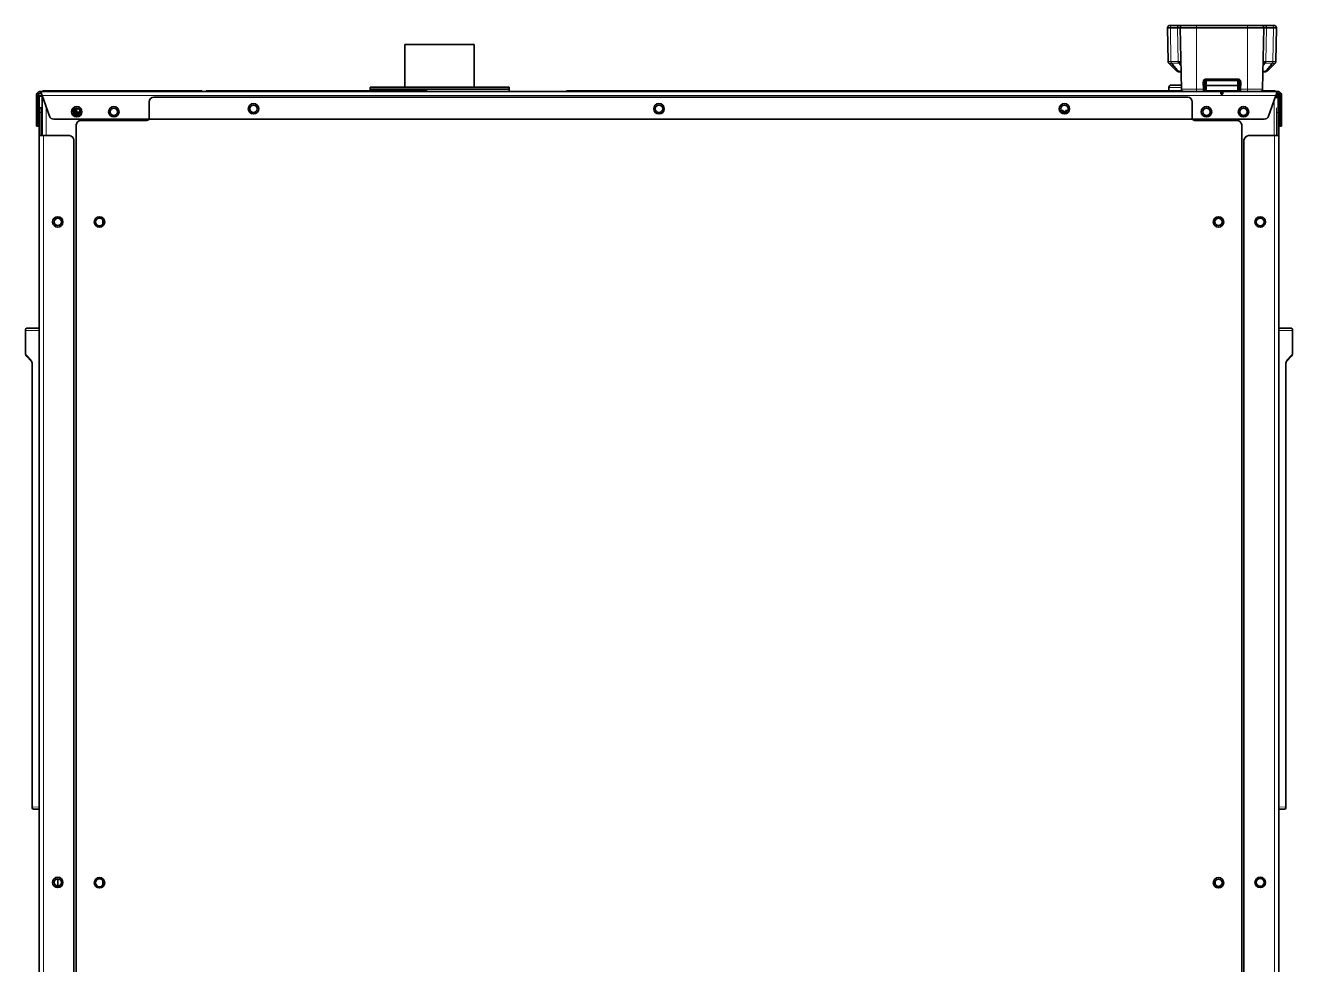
# Model space of a CAD drawing. Header units: inches. Extents: x -1096 to 3103, y -191 to 3207.
# Drawn here: x -1095 to -548, y 1522 to 1927 of the extents above; entities that cross this region are included whole.
import ezdxf

# ---------------------------------------------------------------- set-up
doc = ezdxf.new("R2010")
doc.units = ezdxf.units.IN

msp = doc.modelspace()

# ---------------------------------------------------------------- linework, layer by layer
at = {"lineweight": 35}
for p, q in [((-602.26, 1926.44), (-602.26, 1926.46)), ((-602, 1911.85), (-602.26, 1926.44)), ((-602.26, 1926.44), (-601.02, 1926.44)), ((-601.26, 1927.44), (-600.2, 1927.44)), ((-597.99, 1926.44), (-601.02, 1926.44)), ((-600.2, 1927.44), (-597.16, 1927.44)), ((-596.76, 1926.44), (-597.99, 1926.44)), ((-597.16, 1927.44), (-595.76, 1927.44)), ((-596.76, 1926.44), (-596.76, 1926.46)), ((-596.29, 1899.92), (-596.76, 1926.44)), ((-596.76, 1926.44), (-589.76, 1926.44)), ((-595.76, 1927.44), (-589.76, 1927.44)), ((-589.76, 1927.44), (-567.76, 1927.44)), ((-567.76, 1926.44), (-589.76, 1926.44)), ((-567.76, 1927.44), (-561.76, 1927.44)), ((-560.76, 1926.44), (-567.76, 1926.44)), ((-561.76, 1927.44), (-560.35, 1927.44)), ((-560.76, 1926.44), (-561.22, 1899.92)), ((-560.76, 1926.46), (-560.76, 1926.44)), ((-560.76, 1926.44), (-559.52, 1926.44)), ((-560.35, 1927.44), (-557.31, 1927.44)), ((-556.49, 1926.44), (-559.52, 1926.44)), ((-557.31, 1927.44), (-556.26, 1927.44)), ((-556.49, 1926.44), (-555.26, 1926.44)), ((-555.26, 1926.44), (-555.51, 1911.85)), ((-555.26, 1926.46), (-555.26, 1926.44)), ((-929.47, 1919.14), (-931.48, 1919.14)), ((-931.48, 1919.14), (-931.48, 1900.74)), ((-901.48, 1919.14), (-929.47, 1919.14)), ((-901.48, 1900.74), (-901.48, 1919.14)), ((-596.42, 1907.44), (-597.07, 1907.44)), ((-585.97, 1903.43), (-585.98, 1903.8)), ((-585.47, 1903.94), (-572.04, 1903.94)), ((-571.53, 1903.8), (-571.54, 1903.43)), ((-560.44, 1907.44), (-561.09, 1907.44)), ((-1088.71, 1898.94), (-1088.71, 1898.14)), ((-554.81, 1898.94), (-1088.7, 1898.94)), ((-1088.7, 1898.14), (-1088.7, 1898.94)), ((-1087.22, 1899.14), (-1018.97, 1899.14)), ((-1017.25, 1899.14), (-966.76, 1899.14)), ((-966.76, 1899.24), (-926.76, 1899.24)), ((-966.76, 1898.94), (-966.76, 1899.24)), ((-916.48, 1900.74), (-946.48, 1900.74)), ((-946.48, 1900.74), (-946.48, 1899.94)), ((-916.48, 1899.94), (-946.48, 1899.94)), ((-916.48, 1899.94), (-946.48, 1899.94)), ((-946.48, 1899.94), (-946.48, 1898.94)), ((-926.76, 1898.94), (-926.76, 1899.24)), ((-926.75, 1899.14), (-921.75, 1899.14)), ((-886.48, 1900.74), (-916.48, 1900.74)), ((-886.48, 1899.94), (-916.48, 1899.94)), ((-886.48, 1899.94), (-916.48, 1899.94)), ((-886.48, 1899.94), (-886.48, 1900.74)), ((-886.48, 1898.94), (-886.48, 1899.94)), ((-861.75, 1899.14), (-704.67, 1899.14)), ((-704.67, 1899.14), (-704.67, 1898.94)), ((-704.66, 1898.94), (-704.66, 1899.14)), ((-704.66, 1899.14), (-595.89, 1899.14)), ((-601.7, 1900.68), (-601.76, 1899.14)), ((-600.7, 1901.64), (-596.32, 1901.64)), ((-586.46, 1902.93), (-586.43, 1899.94)), ((-586.43, 1899.94), (-586.43, 1899.44)), ((-585.94, 1901.58), (-585.97, 1903.43)), ((-585.9, 1899.63), (-585.94, 1901.58)), ((-572.11, 1899.14), (-585.4, 1899.14)), ((-571.57, 1901.58), (-571.61, 1899.63)), ((-571.54, 1903.43), (-571.57, 1901.58)), ((-571.08, 1899.94), (-571.05, 1902.93)), ((-571.08, 1899.44), (-571.08, 1899.94)), ((-561.62, 1899.14), (-556.29, 1899.14)), ((-554.81, 1898.14), (-554.81, 1898.94)), ((-554.81, 1898.14), (-554.81, 1898.94)), ((-1090.51, 1897.14), (-1090.51, 1885.94)), ((-1089.71, 1897.14), (-1089.71, 1885.94)), ((-1089.7, 1897.14), (-1089.7, 1885.94)), ((-1089.26, 1896.94), (-1088.06, 1896.94)), ((-1089.26, 1896.94), (-1089.26, 1891.83)), ((-1088.06, 1897.15), (-1088.06, 1896.34)), ((-1087.76, 1896.34), (-1088.06, 1896.34)), ((-1088.06, 1896.34), (-1088.06, 1879.83)), ((-1088.05, 1897.14), (-1084.82, 1888.26)), ((-1041.76, 1887.44), (-1041.76, 1894.44)), ((-1039.76, 1896.44), (-593.56, 1896.44)), ((-591.56, 1894.44), (-591.56, 1887.44)), ((-558.69, 1888.26), (-555.46, 1897.14)), ((-554.46, 1896.34), (-555.75, 1896.34)), ((-555.26, 1896.94), (-555.53, 1896.94)), ((-555.46, 1896.94), (-555.53, 1896.94)), ((-555.26, 1897.61), (-555.26, 1896.34)), ((-554.46, 1898.08), (-554.46, 1896.34)), ((-554.26, 1896.94), (-554.46, 1896.94)), ((-554.46, 1896.34), (-554.46, 1891.83)), ((-554.26, 1896.94), (-554.26, 1891.83)), ((-553.81, 1897.14), (-553.81, 1885.94)), ((-553.81, 1897.14), (-553.81, 1885.94)), ((-553.01, 1897.14), (-553.01, 1885.94)), ((-1089.26, 1891.84), (-1089.26, 1889.84)), ((-1089.26, 1891.84), (-1088.46, 1891.84)), ((-1089.26, 1879.84), (-1089.26, 1889.84)), ((-1088.46, 1891.84), (-1088.06, 1891.84)), ((-1088.46, 1891.84), (-1088.46, 1889.84)), ((-1088.46, 1879.84), (-1088.46, 1889.84)), ((-555.06, 1891.84), (-555.06, 1889.84)), ((-555.06, 1889.84), (-555.06, 1879.84)), ((-554.26, 1891.84), (-554.26, 1889.84)), ((-554.26, 1889.84), (-554.26, 1879.84)), ((-1090.51, 1883.94), (-1090.51, 1885.94)), ((-1089.71, 1883.94), (-1090.51, 1883.94)), ((-1089.71, 1883.94), (-1089.71, 1885.94)), ((-560.57, 1886.94), (-1082.94, 1886.94)), ((-1073.26, 1230.44), (-1073.26, 1884.44)), ((-1071.26, 1886.44), (-1042.76, 1886.44)), ((-1042.46, 1886.94), (-1042.46, 1886.49)), ((-591.06, 1886.93), (-591.06, 1886.57)), ((-590.56, 1886.44), (-572.26, 1886.44)), ((-570.26, 1884.44), (-570.26, 1230.44)), ((-553.81, 1883.94), (-553.81, 1885.94)), ((-553.01, 1883.94), (-553.81, 1883.94)), ((-553.01, 1885.94), (-553.01, 1883.94)), ((-1087.46, 1879.84), (-1089.26, 1879.84)), ((-1089.26, 1216.34), (-1089.26, 1879.84)), ((-1076.26, 1879.84), (-1087.46, 1879.84)), ((-1074.26, 1877.84), (-1074.26, 1232.37)), ((-569.26, 1232.37), (-569.26, 1877.84)), ((-556.06, 1879.84), (-567.26, 1879.84)), ((-554.26, 1879.84), (-556.06, 1879.84)), ((-554.26, 1879.84), (-554.26, 1216.34)), ((-1061.76, 1841.79), (-1061.76, 1843.39)), ((-1095.26, 1795.7), (-1095.26, 1796.19)), ((-1095.26, 1785.97), (-1095.26, 1795.7)), ((-1094.76, 1796.69), (-1089.26, 1796.79)), ((-554.26, 1796.79), (-548.75, 1796.69)), ((-548.26, 1796.19), (-548.26, 1795.7)), ((-548.26, 1795.7), (-548.26, 1785.97)), ((-1092.84, 1782.73), (-1094.67, 1784.55)), ((-548.84, 1784.55), (-550.67, 1782.73)), ((-1092.26, 1590.22), (-1092.26, 1781.31)), ((-551.26, 1781.31), (-551.26, 1590.22)), ((-1092.26, 1589.73), (-1092.26, 1590.22)), ((-1089.26, 1589.14), (-1091.77, 1589.23)), ((-551.74, 1589.23), (-554.26, 1589.14)), ((-551.26, 1590.22), (-551.26, 1589.73)), ((-1081.26, 1559.16), (-1081.26, 1556.02)), ((-1061.76, 1556.64), (-1061.76, 1558.25)), ((-581.76, 1556.96), (-581.76, 1557.93))]:
    msp.add_line(p, q, dxfattribs=at)
at = {"lineweight": 13}
for p, q in [((-597.99, 1926.46), (-601.02, 1926.46)), ((-601.02, 1926.46), (-601.02, 1926.44)), ((-601.02, 1926.44), (-600.77, 1911.85)), ((-597.99, 1926.44), (-597.99, 1926.46)), ((-597.73, 1911.85), (-597.99, 1926.44)), ((-596.76, 1926.46), (-589.76, 1926.46)), ((-589.76, 1926.46), (-589.76, 1927.44)), ((-567.76, 1926.46), (-589.76, 1926.46)), ((-589.76, 1926.46), (-589.76, 1926.44)), ((-589.76, 1926.44), (-589.76, 1899.92)), ((-567.76, 1926.46), (-567.76, 1927.44)), ((-560.76, 1926.46), (-567.76, 1926.46)), ((-567.76, 1926.44), (-567.76, 1926.46)), ((-567.76, 1899.92), (-567.76, 1926.44)), ((-559.52, 1926.44), (-559.78, 1911.85)), ((-556.49, 1926.46), (-559.52, 1926.46)), ((-559.52, 1926.46), (-559.52, 1926.44)), ((-556.74, 1911.85), (-556.49, 1926.44)), ((-556.49, 1926.44), (-556.49, 1926.46)), ((-600.77, 1911.85), (-597.73, 1911.85)), ((-597.48, 1911.15), (-600.52, 1911.15)), ((-556.99, 1911.15), (-560.03, 1911.15)), ((-559.78, 1911.85), (-556.74, 1911.85)), ((-597.65, 1907.73), (-596.43, 1907.73)), ((-585.47, 1903.44), (-585.47, 1903.94)), ((-585.46, 1903.94), (-585.46, 1904.43)), ((-585.46, 1904.43), (-572.05, 1904.43)), ((-572.05, 1903.94), (-572.05, 1904.43)), ((-572.04, 1903.94), (-572.04, 1903.44)), ((-561.08, 1907.73), (-559.86, 1907.73)), ((-1089.71, 1897.14), (-1089.71, 1898.64)), ((-601.7, 1900.68), (-596.31, 1900.68)), ((-596.29, 1899.92), (-589.76, 1899.92)), ((-589.76, 1898.94), (-589.76, 1899.92)), ((-589.76, 1899.92), (-586.93, 1899.92)), ((-586.93, 1899.92), (-586.96, 1902.92)), ((-586.93, 1898.94), (-586.93, 1899.92)), ((-585.47, 1903.44), (-585.97, 1903.43)), ((-585.96, 1902.98), (-585.96, 1902.94)), ((-585.95, 1902.24), (-585.95, 1901.95)), ((-585.95, 1901.95), (-585.95, 1901.95)), ((-585.95, 1901.95), (-585.93, 1899.44)), ((-585.44, 1901.59), (-585.94, 1901.58)), ((-585.93, 1899.44), (-585.86, 1899.44)), ((-585.93, 1898.94), (-585.93, 1899.44)), ((-572.04, 1903.44), (-585.47, 1903.44)), ((-585.47, 1903.44), (-585.44, 1901.59)), ((-585.44, 1901.59), (-585.44, 1901.32)), ((-585.44, 1901.59), (-572.07, 1901.59)), ((-585.44, 1901.32), (-585.4, 1899.37)), ((-572.07, 1901.32), (-585.44, 1901.32)), ((-585.4, 1899.14), (-585.4, 1899.37)), ((-585.4, 1899.37), (-572.11, 1899.37)), ((-572.11, 1899.37), (-572.07, 1901.32)), ((-572.11, 1899.37), (-572.11, 1899.14)), ((-572.07, 1901.59), (-572.04, 1903.44)), ((-571.57, 1901.58), (-572.07, 1901.59)), ((-572.07, 1901.32), (-572.07, 1901.59)), ((-571.54, 1903.43), (-572.04, 1903.44)), ((-571.56, 1901.95), (-571.57, 1901.95)), ((-571.56, 1902.24), (-571.56, 1901.95)), ((-571.55, 1902.94), (-571.55, 1902.98)), ((-570.55, 1902.92), (-570.58, 1899.92)), ((-570.58, 1899.92), (-570.58, 1898.94)), ((-570.58, 1899.92), (-567.76, 1899.92)), ((-567.76, 1899.92), (-567.76, 1898.94)), ((-567.76, 1899.92), (-561.22, 1899.92)), ((-553.81, 1898.64), (-553.81, 1897.14)), ((-1089.7, 1897.14), (-1088.05, 1897.14)), ((-555.46, 1897.14), (-1088.05, 1897.14)), ((-556.26, 1894.95), (-556.26, 1879.83)), ((-555.47, 1897.14), (-555.26, 1897.14)), ((-554.46, 1897.14), (-553.81, 1897.14)), ((-1088.46, 1889.84), (-1089.26, 1889.84)), ((-1086.26, 1892.2), (-1086.26, 1879.83)), ((-554.26, 1889.84), (-555.06, 1889.84)), ((-1090.51, 1885.94), (-1089.71, 1885.94)), ((-1044.26, 1886.94), (-1044.26, 1886.43)), ((-589.26, 1886.93), (-589.26, 1886.44)), ((-553.81, 1885.94), (-553.01, 1885.94)), ((-1087.46, 1879.84), (-1087.46, 1218.34)), ((-556.06, 1218.34), (-556.06, 1879.84)), ((-1095.11, 1795.7), (-1095.26, 1795.7)), ((-1089.26, 1795.8), (-1095.11, 1795.7)), ((-1095.11, 1795.7), (-1095.11, 1785.97)), ((-548.4, 1795.7), (-554.26, 1795.8)), ((-548.26, 1795.7), (-548.4, 1795.7)), ((-548.4, 1785.97), (-548.4, 1795.7)), ((-1095.11, 1785.97), (-1095.26, 1785.97)), ((-1094.67, 1784.91), (-1092.84, 1783.08)), ((-550.67, 1783.08), (-548.84, 1784.91)), ((-548.26, 1785.97), (-548.4, 1785.97)), ((-1092.11, 1781.31), (-1092.26, 1781.31)), ((-1092.11, 1781.31), (-1092.11, 1590.22)), ((-551.26, 1781.31), (-551.4, 1781.31)), ((-551.4, 1590.22), (-551.4, 1781.31)), ((-1092.11, 1590.22), (-1092.26, 1590.22)), ((-1092.11, 1590.22), (-1089.26, 1590.12)), ((-554.26, 1590.12), (-551.4, 1590.22)), ((-551.26, 1590.22), (-551.4, 1590.22))]:
    msp.add_line(p, q, dxfattribs=at)
at = {"lineweight": 35}
for centre, radius in [((-996.76, 1891.44), 2.25), ((-996.76, 1891.44), 1.6), ((-821.76, 1891.44), 2.25), ((-821.76, 1891.44), 1.6), ((-646.76, 1891.44), 2.25), ((-646.76, 1891.44), 1.6), ((-1073.06, 1890.14), 2.25), ((-1073.06, 1890.14), 1.6), ((-1057.06, 1890.14), 2.25), ((-1057.06, 1890.14), 1.6), ((-585.46, 1890.14), 2.25), ((-585.46, 1890.14), 1.6), ((-569.46, 1890.14), 2.25), ((-569.46, 1890.14), 1.6), ((-1081.26, 1842.59), 2.25), ((-1081.26, 1842.59), 1.57), ((-1063.26, 1842.59), 2.25), ((-1063.26, 1842.59), 1.7), ((-580.26, 1842.59), 2.25), ((-580.26, 1842.59), 1.57), ((-562.26, 1842.59), 2.25), ((-562.26, 1842.59), 1.7), ((-1081.26, 1557.59), 2.25), ((-1081.26, 1557.59), 1.57), ((-1063.26, 1557.44), 2.25), ((-1063.26, 1557.44), 1.7), ((-580.26, 1557.44), 2.25), ((-580.26, 1557.44), 1.57), ((-562.26, 1557.59), 2.25), ((-562.26, 1557.59), 1.7)]:
    msp.add_circle(centre, radius, dxfattribs=at)
at = {"lineweight": 13}
msp.add_circle((-1072.51, 1890.64), 0.611, dxfattribs=at)
at = {"lineweight": 35}
for centre, radius, start, end in [((-601.26, 1926.44), 1, 90, 179), ((-595.76, 1926.44), 1, 90, 179), ((-561.76, 1926.44), 1, 1, 90), ((-556.26, 1926.44), 1, 1, 90), ((-585.46, 1902.94), 1, 90, 180.5), ((-585.47, 1903.44), 0.5, 90, 181), ((-572.05, 1902.94), 1, 359.5, 90), ((-572.04, 1903.44), 0.5, 359, 90), ((-1088.71, 1897.14), 1.8, 123.749, 180), ((-600.7, 1900.64), 1, 90, 178), ((-595.29, 1899.94), 1, 181, 270), ((-586.93, 1899.44), 0.5, 270, 0.5), ((-585.96, 1903.44), 0.5, 205.0188, 270), ((-585.4, 1899.64), 0.5, 181, 270), ((-572.11, 1899.64), 0.5, 270, 359), ((-571.55, 1903.44), 0.5, 270, 334.9812), ((-570.58, 1899.44), 0.5, 179.5, 270), ((-562.22, 1899.94), 1, 270, 359), ((-554.81, 1897.14), 1.8, 0, 56.251), ((-1039.76, 1894.44), 2, 90, 180), ((-593.56, 1894.44), 2, 0, 90), ((-1082.94, 1888.94), 2, 200, 270), ((-1072.51, 1890.64), 2.1, 182.5931, 261.9619), ((-1072.51, 1890.64), 1.81, 160.1212, 270), ((-1072.51, 1890.64), 1.34, 126.1575, 270), ((-1072.51, 1890.64), 1.2, 113.3775, 270), ((-1072.51, 1890.64), 0.857, 44.2969, 270), ((-1072.51, 1890.64), 0.857, 270, 40.2581), ((-1072.51, 1890.64), 1.2, 270, 331.1662), ((-1072.51, 1890.64), 1.34, 270, 318.3919), ((-1072.51, 1890.64), 1.81, 270, 284.4225), ((-1042.76, 1887.44), 1, 270, 0), ((-646.76, 1886.34), 3.78, 90.0035, 97.6041), ((-646.76, 1886.34), 3.78, 82.3959, 89.9965), ((-590.56, 1887.44), 1, 180, 270), ((-560.57, 1888.94), 2, 270, 340), ((-1087.7, 1885.94), 2, 180, 219.105), ((-1071.26, 1884.44), 2, 90, 180), ((-572.26, 1884.44), 2, 0, 90), ((-555.81, 1885.94), 2, 320.895, 0), ((-1076.26, 1877.84), 2, 0, 90), ((-567.26, 1877.84), 2, 90, 180), ((-1094.76, 1796.19), 0.5, 91, 180), ((-548.76, 1796.19), 0.5, 0, 89), ((-1093.26, 1785.97), 2, 180, 225), ((-550.26, 1785.97), 2, 315, 0), ((-1094.26, 1781.31), 2, 0, 45), ((-549.26, 1781.31), 2, 135, 180), ((-1091.76, 1589.73), 0.5, 180, 268), ((-551.76, 1589.73), 0.5, 272, 0)]:
    msp.add_arc(centre, radius, start, end, dxfattribs=at)
at = {"lineweight": 13}
for centre, radius, start, end in [((-585.46, 1902.93), 1.5, 90, 180.5), ((-572.05, 1902.93), 1.5, 359.5, 90), ((-1093.61, 1785.97), 1.5, 180, 225), ((-549.9, 1785.97), 1.5, 315, 0), ((-1094.61, 1781.31), 2.5, 0, 45), ((-548.9, 1781.31), 2.5, 135, 180)]:
    msp.add_arc(centre, radius, start, end, dxfattribs=at)
for centre, major_axis, ratio, start_param, end_param in [((-595.25, 1926.44), (-7, 0.02), 0.000774, 5.680981, 6.283174), ((-600.2, 1926.44), (0, -1), 0.824042, 3.141593, 4.694936), ((-597.16, 1926.44), (0, -1), 0.824042, 3.141593, 4.694936), ((-603.76, 1926.44), (7, 0.02), 0.000774, 6.28317, 6.885363), ((-553.75, 1926.44), (-7, 0.02), 0.000774, 5.681008, 6.283201), ((-560.35, 1926.44), (0, 1), 0.824042, 4.729842, 6.283185), ((-557.31, 1926.44), (0, 1), 0.824042, 4.729842, 6.283185), ((-562.26, 1926.44), (7, 0.02), 0.000774, 0.000012, 0.602204), ((-596.45, 1911.87), (0.001, -1), 0.881764, 4.729827, 5.506252), ((-561.06, 1911.87), (-0.003, -1), 0.881515, 0.778989, 1.555379), ((-585.47, 1903.44), (-0.02, 1), 0.497828, 1.177424, 1.570796), ((-572.04, 1903.44), (0.02, 1), 0.497828, 4.712389, 5.105762), ((-586.96, 1902.93), (0.5, 0.004), 0.017452, 4.712237, 6.283185), ((-586.93, 1899.93), (0.5, 0.004), 0.017452, 4.712237, 6.283185), ((-585.96, 1903.44), (-0.01, 1.49), 0.335284, 1.802056, 3.132866), ((-585.93, 1899.44), (-0.5, 0.004), 0.008724, 4.712617, 6.283338), ((-585.96, 1901.94), (0, 1), 0.00865, 4.721191, 5.456109), ((-585.95, 1901.94), (-0.433, 0.008), 0.015094, 4.711613, 4.721608), ((-585.44, 1901.59), (-0.5, -0.009), 0.546209, 0, 1.561262), ((-585.4, 1899.64), (-0.5, -0.009), 0.546209, 0, 1.561262), ((-572.11, 1899.64), (-0.5, 0.009), 0.546209, 1.58033, 3.141593), ((-572.07, 1901.59), (-0.5, 0.009), 0.546209, 1.58033, 3.141593), ((-571.55, 1901.94), (0, 1), 0.00865, 0, 1.561995), ((-571.55, 1901.94), (0, 1), 0.00865, 0.827076, 1.561995), ((-570.58, 1899.93), (0.5, -0.004), 0.017452, 3.141593, 4.712541), ((-570.55, 1902.93), (0.5, -0.004), 0.017452, 3.141593, 4.712541), ((-1094.76, 1795.69), (-0.01, 1), 0.353496, 0.003526, 1.561981), ((-548.76, 1795.69), (0.01, 1), 0.353496, 4.721204, 6.27966), ((-1094.32, 1784.91), (0.354, 0.354), 0.57735, 2.094395, 3.141593), ((-549.19, 1784.91), (0.354, -0.354), 0.57735, 0, 1.047198), ((-1092.49, 1783.08), (0.354, 0.354), 0.57735, 2.094395, 3.141593), ((-551.02, 1783.08), (0.354, -0.354), 0.57735, 0, 1.047198), ((-1091.76, 1590.23), (0.01, 1), 0.353323, 1.588427, 3.134543), ((-551.76, 1590.23), (-0.01, 1), 0.353323, 3.148642, 4.694758)]:
    msp.add_ellipse(centre, major_axis=major_axis, ratio=ratio, start_param=start_param, end_param=end_param, dxfattribs=at)
at = {"lineweight": 35}
msp.add_ellipse((-599.47, 1910.15), major_axis=(-3, -0.05), ratio=0.997948, start_param=3.141593, end_param=3.187642, dxfattribs=at)
for points, knots in [([(-601.7, 1911.15), (-601.75, 1911.2), (-601.79, 1911.25), (-601.86, 1911.36), (-601.89, 1911.41), (-601.95, 1911.53), (-601.96, 1911.59), (-601.99, 1911.72), (-602, 1911.78), (-602, 1911.85)], [0, 0, 0, 0, 0.25, 0.25, 0.5, 0.5, 0.75, 0.75, 1, 1, 1, 1]), ([(-596.48, 1910.34), (-596.48, 1910.35), (-596.48, 1910.36), (-596.48, 1910.37), (-596.48, 1910.38), (-596.48, 1910.4), (-596.48, 1910.42), (-596.48, 1910.44), (-596.48, 1910.44), (-596.48, 1910.44), (-596.48, 1910.44), (-596.48, 1910.45), (-596.48, 1910.45), (-596.48, 1910.45), (-596.48, 1910.45), (-596.48, 1910.46), (-596.48, 1910.46), (-596.49, 1910.47), (-596.49, 1910.49), (-596.49, 1910.52), (-596.49, 1910.57), (-596.49, 1910.6), (-596.5, 1910.66), (-596.5, 1910.69), (-596.51, 1910.74), (-596.52, 1910.77), (-596.53, 1910.82), (-596.53, 1910.84), (-596.55, 1910.9), (-596.56, 1910.93), (-596.58, 1910.96)], [0, 0, 0, 0, 0.033342, 0.033342, 0.066684, 0.066684, 0.133369, 0.133369, 0.141704, 0.141704, 0.145872, 0.145872, 0.15004, 0.15004, 0.158376, 0.158376, 0.166711, 0.166711, 0.200053, 0.266738, 0.266738, 0.400107, 0.400107, 0.533476, 0.533476, 0.666845, 0.666845, 0.800213, 0.800213, 1, 1, 1, 1]), ([(-561.03, 1910.35), (-561.03, 1910.38), (-561.02, 1910.53), (-560.98, 1910.73), (-560.94, 1910.9), (-560.92, 1910.99), (-560.9, 1911.03), (-560.9, 1911.04), (-560.9, 1911.04)], [0, 0, 0, 0, 0.084108, 0.354163, 0.514615, 0.658653, 0.844823, 1, 1, 1, 1]), ([(-555.81, 1911.15), (-555.76, 1911.2), (-555.72, 1911.25), (-555.65, 1911.36), (-555.62, 1911.41), (-555.57, 1911.53), (-555.55, 1911.59), (-555.52, 1911.72), (-555.51, 1911.78), (-555.51, 1911.85)], [0, 0, 0, 0, 0.25, 0.25, 0.5, 0.5, 0.75, 0.75, 1, 1, 1, 1]), ([(-598.22, 1907.73), (-598.17, 1907.68), (-598.12, 1907.64), (-598.01, 1907.57), (-597.95, 1907.54), (-597.83, 1907.49), (-597.77, 1907.47), (-597.64, 1907.45), (-597.58, 1907.44), (-597.51, 1907.44)], [0, 0, 0, 0, 0.25, 0.25, 0.5, 0.5, 0.75, 0.75, 1, 1, 1, 1]), ([(-597.65, 1907.73), (-597.61, 1907.68), (-597.57, 1907.64), (-597.48, 1907.57), (-597.43, 1907.54), (-597.33, 1907.49), (-597.28, 1907.47), (-597.18, 1907.45), (-597.12, 1907.44), (-597.07, 1907.44)], [0, 0, 0, 0, 0.25, 0.25, 0.5, 0.5, 0.75, 0.75, 1, 1, 1, 1]), ([(-597.07, 1907.44), (-597.11, 1907.44), (-597.14, 1907.44), (-597.19, 1907.44), (-597.2, 1907.44), (-597.23, 1907.44), (-597.25, 1907.44), (-597.27, 1907.44), (-597.29, 1907.44), (-597.31, 1907.44), (-597.32, 1907.44), (-597.35, 1907.44), (-597.36, 1907.44), (-597.38, 1907.44), (-597.39, 1907.44), (-597.41, 1907.44), (-597.42, 1907.44), (-597.43, 1907.44), (-597.44, 1907.44), (-597.46, 1907.44), (-597.46, 1907.44), (-597.47, 1907.44), (-597.48, 1907.44), (-597.49, 1907.44), (-597.49, 1907.44), (-597.5, 1907.44), (-597.5, 1907.44), (-597.51, 1907.44), (-597.51, 1907.44), (-597.51, 1907.44)], [0, 0, 0, 0, 0.125, 0.125, 0.1875, 0.1875, 0.25, 0.25, 0.3125, 0.3125, 0.375, 0.375, 0.4375, 0.4375, 0.5, 0.5, 0.5625, 0.5625, 0.625, 0.625, 0.6875, 0.6875, 0.75, 0.75, 0.8125, 0.8125, 0.875, 0.875, 1, 1, 1, 1]), ([(-559.86, 1907.73), (-559.9, 1907.68), (-559.94, 1907.64), (-560.03, 1907.57), (-560.08, 1907.54), (-560.18, 1907.49), (-560.23, 1907.47), (-560.33, 1907.45), (-560.39, 1907.44), (-560.44, 1907.44)], [0, 0, 0, 0, 0.25, 0.25, 0.5, 0.5, 0.75, 0.75, 1, 1, 1, 1]), ([(-560, 1907.44), (-560, 1907.44), (-560, 1907.44), (-560.01, 1907.44), (-560.01, 1907.44), (-560.02, 1907.44), (-560.02, 1907.44), (-560.03, 1907.44), (-560.04, 1907.44), (-560.05, 1907.44), (-560.06, 1907.44), (-560.07, 1907.44), (-560.08, 1907.44), (-560.09, 1907.44), (-560.1, 1907.44), (-560.13, 1907.44), (-560.15, 1907.44), (-560.19, 1907.44), (-560.2, 1907.44), (-560.22, 1907.44), (-560.22, 1907.44), (-560.24, 1907.44), (-560.24, 1907.44), (-560.26, 1907.44), (-560.28, 1907.44), (-560.31, 1907.44), (-560.32, 1907.44), (-560.35, 1907.44), (-560.39, 1907.44), (-560.42, 1907.44), (-560.44, 1907.44)], [0, 0, 0, 0, 0.125, 0.125, 0.1875, 0.1875, 0.25, 0.25, 0.3125, 0.3125, 0.375, 0.375, 0.4375, 0.4375, 0.5, 0.5, 0.625, 0.625, 0.6875, 0.6875, 0.71875, 0.71875, 0.75, 0.75, 0.8125, 0.8125, 0.875, 0.875, 0.9375, 1, 1, 1, 1]), ([(-559.3, 1907.73), (-559.34, 1907.68), (-559.39, 1907.64), (-559.5, 1907.57), (-559.56, 1907.54), (-559.68, 1907.49), (-559.74, 1907.47), (-559.87, 1907.45), (-559.93, 1907.44), (-560, 1907.44)], [0, 0, 0, 0, 0.25, 0.25, 0.5, 0.5, 0.75, 0.75, 1, 1, 1, 1]), ([(-1089.71, 1898.64), (-1089.65, 1898.68), (-1089.59, 1898.71), (-1089.5, 1898.76), (-1089.47, 1898.77), (-1089.43, 1898.79), (-1089.41, 1898.8), (-1089.38, 1898.81), (-1089.37, 1898.82), (-1089.29, 1898.84), (-1089.23, 1898.86), (-1089.16, 1898.88), (-1089.15, 1898.89), (-1089.12, 1898.89), (-1089.11, 1898.9), (-1089.07, 1898.9), (-1089.02, 1898.91), (-1088.97, 1898.92), (-1088.94, 1898.93), (-1088.93, 1898.93), (-1088.91, 1898.93), (-1088.9, 1898.93), (-1088.85, 1898.94), (-1088.81, 1898.94), (-1088.78, 1898.94), (-1088.77, 1898.94), (-1088.76, 1898.94), (-1088.76, 1898.94), (-1088.74, 1898.94), (-1088.73, 1898.94), (-1088.71, 1898.94), (-1088.71, 1898.94), (-1088.71, 1898.94)], [0, 0, 0, 0, 0.125171, 0.125171, 0.187756, 0.187756, 0.219049, 0.219049, 0.250341, 0.250341, 0.375512, 0.375512, 0.406805, 0.406805, 0.438097, 0.438097, 0.500682, 0.563268, 0.563268, 0.59456, 0.59456, 0.625853, 0.625853, 0.751024, 0.751024, 0.782316, 0.782316, 0.813609, 0.813609, 0.876194, 0.876194, 1, 1, 1, 1]), ([(-1088.71, 1898.14), (-1088.71, 1898.14), (-1088.71, 1898.14), (-1088.73, 1898.14), (-1088.75, 1898.14), (-1088.75, 1898.14), (-1088.77, 1898.14), (-1088.78, 1898.14), (-1088.8, 1898.14), (-1088.82, 1898.13), (-1088.87, 1898.13), (-1088.89, 1898.12), (-1088.93, 1898.11), (-1088.95, 1898.11), (-1088.98, 1898.1), (-1088.99, 1898.1), (-1089.04, 1898.08), (-1089.07, 1898.07), (-1089.12, 1898.05), (-1089.14, 1898.04), (-1089.17, 1898.03), (-1089.19, 1898.02), (-1089.24, 1897.99), (-1089.27, 1897.97), (-1089.32, 1897.93), (-1089.34, 1897.91), (-1089.37, 1897.89), (-1089.39, 1897.87), (-1089.43, 1897.83), (-1089.46, 1897.79), (-1089.51, 1897.74), (-1089.52, 1897.72), (-1089.54, 1897.69), (-1089.56, 1897.67), (-1089.59, 1897.61), (-1089.61, 1897.57), (-1089.64, 1897.51), (-1089.64, 1897.49), (-1089.66, 1897.45), (-1089.66, 1897.43), (-1089.68, 1897.36), (-1089.7, 1897.27), (-1089.71, 1897.19), (-1089.71, 1897.14)], [0, 0, 0, 0, 0.058926, 0.121664, 0.121664, 0.153033, 0.153033, 0.184402, 0.184402, 0.247141, 0.247141, 0.309879, 0.309879, 0.341248, 0.341248, 0.372617, 0.372617, 0.435355, 0.435355, 0.466725, 0.466725, 0.498094, 0.498094, 0.560832, 0.560832, 0.592201, 0.592201, 0.62357, 0.62357, 0.686309, 0.686309, 0.717678, 0.717678, 0.749047, 0.749047, 0.811785, 0.811785, 0.843154, 0.843154, 0.874523, 0.874523, 0.937262, 1, 1, 1, 1]), ([(-1088.7, 1898.94), (-1088.68, 1898.94), (-1088.65, 1898.93), (-1088.59, 1898.88), (-1088.57, 1898.85), (-1088.51, 1898.76), (-1088.49, 1898.7), (-1088.43, 1898.57), (-1088.4, 1898.5), (-1088.35, 1898.33), (-1088.32, 1898.24), (-1088.27, 1898.04), (-1088.24, 1897.94), (-1088.19, 1897.72), (-1088.16, 1897.61), (-1088.1, 1897.38), (-1088.08, 1897.26), (-1088.05, 1897.14)], [0, 0, 0, 0, 0.125, 0.125, 0.25, 0.25, 0.375, 0.375, 0.5, 0.5, 0.625, 0.625, 0.75, 0.75, 0.875, 0.875, 1, 1, 1, 1]), ([(-1088.7, 1898.14), (-1088.65, 1898.14), (-1088.59, 1898.11), (-1088.49, 1898.01), (-1088.43, 1897.94), (-1088.32, 1897.76), (-1088.27, 1897.64), (-1088.16, 1897.4), (-1088.1, 1897.27), (-1088.05, 1897.14)], [0, 0, 0, 0, 0.25, 0.25, 0.5, 0.5, 0.75, 0.75, 1, 1, 1, 1]), ([(-1088.09, 1898.94), (-1088.09, 1898.94), (-1088.08, 1898.95), (-1088.06, 1898.96), (-1088.03, 1898.97), (-1088, 1898.98), (-1087.96, 1899), (-1087.93, 1899.01), (-1087.9, 1899.02), (-1087.86, 1899.04), (-1087.83, 1899.05), (-1087.79, 1899.06), (-1087.75, 1899.07), (-1087.72, 1899.08), (-1087.68, 1899.09), (-1087.64, 1899.1), (-1087.6, 1899.1), (-1087.56, 1899.11), (-1087.52, 1899.12), (-1087.48, 1899.12), (-1087.44, 1899.13), (-1087.39, 1899.13), (-1087.35, 1899.14), (-1087.31, 1899.14), (-1087.26, 1899.14), (-1087.23, 1899.14), (-1087.22, 1899.14)], [0, 0, 0, 0, 0.001087, 0.038794, 0.077021, 0.115769, 0.155037, 0.194825, 0.235134, 0.275963, 0.317312, 0.359182, 0.401573, 0.444483, 0.487914, 0.531866, 0.576337, 0.621329, 0.666842, 0.712875, 0.759428, 0.806502, 0.854096, 0.90221, 0.950845, 1, 1, 1, 1]), ([(-556.29, 1899.14), (-556.28, 1899.14), (-556.25, 1899.14), (-556.2, 1899.14), (-556.16, 1899.14), (-556.12, 1899.13), (-556.07, 1899.13), (-556.03, 1899.12), (-555.99, 1899.12), (-555.95, 1899.11), (-555.91, 1899.1), (-555.87, 1899.1), (-555.83, 1899.09), (-555.8, 1899.08), (-555.76, 1899.07), (-555.72, 1899.06), (-555.68, 1899.05), (-555.65, 1899.04), (-555.61, 1899.02), (-555.58, 1899.01), (-555.55, 1899), (-555.51, 1898.98), (-555.48, 1898.97), (-555.45, 1898.96), (-555.43, 1898.95), (-555.42, 1898.94), (-555.42, 1898.94)], [0, 0, 0, 0, 0.049155, 0.09779, 0.145904, 0.193498, 0.240572, 0.287125, 0.333158, 0.378671, 0.423663, 0.468134, 0.512086, 0.555517, 0.598427, 0.640818, 0.682688, 0.724037, 0.764866, 0.805175, 0.844963, 0.884231, 0.922979, 0.961206, 0.998913, 1, 1, 1, 1]), ([(-555.46, 1897.14), (-555.43, 1897.26), (-555.41, 1897.38), (-555.35, 1897.61), (-555.32, 1897.72), (-555.27, 1897.94), (-555.24, 1898.04), (-555.19, 1898.24), (-555.16, 1898.33), (-555.11, 1898.5), (-555.08, 1898.57), (-555.03, 1898.7), (-555, 1898.76), (-554.94, 1898.85), (-554.92, 1898.88), (-554.86, 1898.93), (-554.83, 1898.94), (-554.81, 1898.94)], [0, 0, 0, 0, 0.125, 0.125, 0.25, 0.25, 0.375, 0.375, 0.5, 0.5, 0.625, 0.625, 0.75, 0.75, 0.875, 0.875, 1, 1, 1, 1]), ([(-555.46, 1897.14), (-555.41, 1897.27), (-555.35, 1897.4), (-555.24, 1897.64), (-555.19, 1897.76), (-555.08, 1897.94), (-555.03, 1898.01), (-554.92, 1898.11), (-554.86, 1898.14), (-554.81, 1898.14)], [0, 0, 0, 0, 0.25, 0.25, 0.5, 0.5, 0.75, 0.75, 1, 1, 1, 1]), ([(-554.81, 1898.94), (-554.8, 1898.94), (-554.8, 1898.94), (-554.78, 1898.94), (-554.77, 1898.94), (-554.75, 1898.94), (-554.75, 1898.94), (-554.74, 1898.94), (-554.73, 1898.94), (-554.7, 1898.94), (-554.66, 1898.94), (-554.62, 1898.93), (-554.61, 1898.93), (-554.58, 1898.93), (-554.57, 1898.93), (-554.54, 1898.92), (-554.49, 1898.91), (-554.44, 1898.9), (-554.4, 1898.9), (-554.39, 1898.89), (-554.36, 1898.89), (-554.35, 1898.88), (-554.28, 1898.86), (-554.22, 1898.84), (-554.13, 1898.81), (-554.1, 1898.8), (-554.04, 1898.77), (-554.01, 1898.76), (-553.92, 1898.71), (-553.86, 1898.68), (-553.81, 1898.64)], [0, 0, 0, 0, 0.120306, 0.120306, 0.183142, 0.183142, 0.214559, 0.214559, 0.245977, 0.245977, 0.371647, 0.371647, 0.403065, 0.403065, 0.434483, 0.434483, 0.497318, 0.560153, 0.560153, 0.591571, 0.591571, 0.622988, 0.622988, 0.748659, 0.748659, 0.811494, 0.811494, 0.874329, 0.874329, 1, 1, 1, 1]), ([(-553.81, 1897.14), (-553.81, 1897.19), (-553.81, 1897.27), (-553.83, 1897.36), (-553.85, 1897.42), (-553.85, 1897.45), (-553.87, 1897.49), (-553.88, 1897.51), (-553.9, 1897.57), (-553.92, 1897.61), (-553.97, 1897.69), (-553.99, 1897.72), (-554.03, 1897.77), (-554.05, 1897.79), (-554.08, 1897.82), (-554.09, 1897.84), (-554.14, 1897.88), (-554.17, 1897.91), (-554.22, 1897.95), (-554.24, 1897.96), (-554.27, 1897.99), (-554.29, 1898), (-554.34, 1898.03), (-554.37, 1898.04), (-554.42, 1898.06), (-554.44, 1898.07), (-554.47, 1898.08), (-554.49, 1898.09), (-554.53, 1898.1), (-554.56, 1898.11), (-554.61, 1898.12), (-554.62, 1898.12), (-554.64, 1898.13), (-554.66, 1898.13), (-554.69, 1898.13), (-554.71, 1898.14), (-554.74, 1898.14), (-554.74, 1898.14), (-554.76, 1898.14), (-554.76, 1898.14), (-554.78, 1898.14), (-554.8, 1898.14), (-554.81, 1898.14), (-554.81, 1898.14)], [0, 0, 0, 0, 0.062596, 0.125192, 0.125192, 0.15649, 0.15649, 0.187788, 0.187788, 0.250384, 0.250384, 0.31298, 0.31298, 0.344278, 0.344278, 0.375576, 0.375576, 0.438173, 0.438173, 0.469471, 0.469471, 0.500769, 0.500769, 0.563365, 0.563365, 0.594663, 0.594663, 0.625961, 0.625961, 0.688557, 0.688557, 0.719855, 0.719855, 0.751153, 0.751153, 0.813749, 0.813749, 0.845047, 0.845047, 0.876345, 0.876345, 0.938941, 1, 1, 1, 1]), ([(-1088.47, 1891.52), (-1088.47, 1891.53), (-1088.46, 1891.53), (-1088.36, 1891.6), (-1088.25, 1891.66), (-1088.12, 1891.72), (-1088.09, 1891.73), (-1088.06, 1891.74)], [0, 0, 0, 0, 0.050241, 0.050241, 0.807172, 0.807172, 1, 1, 1, 1]), ([(-1088.46, 1890.04), (-1088.46, 1890.17), (-1088.43, 1890.3), (-1088.33, 1890.54), (-1088.26, 1890.66), (-1088.13, 1890.78), (-1088.1, 1890.81), (-1088.07, 1890.83)], [0, 0, 0, 0, 0.429311, 0.429311, 0.858622, 0.858622, 1, 1, 1, 1]), ([(-647.76, 1890.64), (-647.81, 1890.62), (-647.91, 1890.6), (-648, 1890.57), (-648.04, 1890.55)], [0, 0, 0, 0, 0.560224, 1, 1, 1, 1]), ([(-647.26, 1890.09), (-647.26, 1890.21), (-647.26, 1890.32), (-647.26, 1890.46), (-647.26, 1890.5), (-647.26, 1890.57), (-647.26, 1890.61), (-647.26, 1890.64)], [0, 0, 0, 0, 0.5, 0.5, 0.75, 0.75, 1, 1, 1, 1])]:
    msp.add_open_spline(points, degree=3, knots=knots, dxfattribs=at)
at = {"lineweight": 13}
for points, knots in [([(-602, 1911.85), (-602, 1911.85), (-602, 1911.85), (-601.99, 1911.85), (-601.99, 1911.85), (-601.97, 1911.85), (-601.97, 1911.85), (-601.95, 1911.85), (-601.93, 1911.85), (-601.91, 1911.85), (-601.89, 1911.85), (-601.86, 1911.85), (-601.84, 1911.85), (-601.78, 1911.85), (-601.74, 1911.85), (-601.66, 1911.85), (-601.63, 1911.85), (-601.57, 1911.85), (-601.54, 1911.85), (-601.48, 1911.85), (-601.45, 1911.85), (-601.39, 1911.85), (-601.37, 1911.85), (-601.34, 1911.85), (-601.32, 1911.85), (-601.26, 1911.85), (-601.22, 1911.85), (-601.14, 1911.85), (-601.1, 1911.85), (-600.96, 1911.85), (-600.87, 1911.85), (-600.77, 1911.85)], [0, 0, 0, 0, 0.058837, 0.058837, 0.121581, 0.121581, 0.184325, 0.184325, 0.24707, 0.24707, 0.309814, 0.309814, 0.372558, 0.372558, 0.498046, 0.498046, 0.560791, 0.560791, 0.623535, 0.623535, 0.686279, 0.686279, 0.717651, 0.717651, 0.749023, 0.749023, 0.811767, 0.811767, 0.874512, 0.874512, 1, 1, 1, 1]), ([(-600.52, 1911.15), (-600.53, 1911.15), (-600.55, 1911.15), (-600.57, 1911.15), (-600.6, 1911.15), (-600.64, 1911.15), (-600.71, 1911.15), (-600.75, 1911.15), (-600.83, 1911.15), (-600.88, 1911.15), (-600.95, 1911.15), (-600.99, 1911.15), (-601.05, 1911.15), (-601.07, 1911.15), (-601.1, 1911.15), (-601.12, 1911.15), (-601.17, 1911.15), (-601.2, 1911.15), (-601.26, 1911.15), (-601.29, 1911.15), (-601.35, 1911.15), (-601.38, 1911.15), (-601.43, 1911.15), (-601.45, 1911.15), (-601.49, 1911.15), (-601.51, 1911.15), (-601.55, 1911.15), (-601.57, 1911.15), (-601.6, 1911.15), (-601.61, 1911.15), (-601.64, 1911.15), (-601.65, 1911.15), (-601.67, 1911.15), (-601.68, 1911.15), (-601.69, 1911.15), (-601.69, 1911.15), (-601.7, 1911.15), (-601.7, 1911.15), (-601.7, 1911.15), (-601.7, 1911.15), (-601.7, 1911.15), (-601.7, 1911.15)], [0, 0, 0, 0, 0.015671, 0.015671, 0.031341, 0.062682, 0.062682, 0.125365, 0.125365, 0.188047, 0.188047, 0.25073, 0.25073, 0.282071, 0.282071, 0.313412, 0.313412, 0.376095, 0.376095, 0.438777, 0.438777, 0.501459, 0.501459, 0.564142, 0.564142, 0.626824, 0.626824, 0.689507, 0.689507, 0.752189, 0.752189, 0.814871, 0.814871, 0.877554, 0.877554, 0.940236, 0.940236, 0.971577, 0.987248, 0.987248, 1, 1, 1, 1]), ([(-600.52, 1911.15), (-600.56, 1911.2), (-600.59, 1911.25), (-600.65, 1911.36), (-600.68, 1911.41), (-600.72, 1911.53), (-600.74, 1911.59), (-600.76, 1911.72), (-600.77, 1911.78), (-600.77, 1911.85)], [0, 0, 0, 0, 0.25, 0.25, 0.5, 0.5, 0.75, 0.75, 1, 1, 1, 1]), ([(-597.48, 1911.15), (-597.52, 1911.2), (-597.56, 1911.25), (-597.62, 1911.36), (-597.64, 1911.41), (-597.69, 1911.53), (-597.7, 1911.59), (-597.72, 1911.72), (-597.73, 1911.78), (-597.73, 1911.85)], [0, 0, 0, 0, 0.25, 0.25, 0.5, 0.5, 0.75, 0.75, 1, 1, 1, 1]), ([(-597.73, 1911.85), (-597.7, 1911.85), (-597.66, 1911.85), (-597.59, 1911.85), (-597.55, 1911.85), (-597.49, 1911.85), (-597.45, 1911.85), (-597.39, 1911.85), (-597.36, 1911.85), (-597.33, 1911.85)], [0, 0, 0, 0, 0.25, 0.25, 0.5, 0.5, 0.75, 0.75, 1, 1, 1, 1]), ([(-597.06, 1911.15), (-597.1, 1911.15), (-597.13, 1911.15), (-597.2, 1911.15), (-597.26, 1911.15), (-597.34, 1911.15), (-597.39, 1911.15), (-597.41, 1911.15), (-597.45, 1911.15), (-597.47, 1911.15), (-597.48, 1911.15)], [0, 0, 0, 0, 0.25, 0.25, 0.5, 0.75, 0.75, 0.875, 0.875, 1, 1, 1, 1]), ([(-597.33, 1911.85), (-597.26, 1911.85), (-597.19, 1911.84), (-597.07, 1911.81), (-597.01, 1911.78), (-596.9, 1911.72), (-596.85, 1911.68), (-596.77, 1911.58), (-596.73, 1911.53), (-596.66, 1911.4), (-596.63, 1911.33), (-596.58, 1911.18), (-596.56, 1911.09), (-596.54, 1910.98), (-596.54, 1910.96), (-596.53, 1910.91), (-596.52, 1910.88), (-596.51, 1910.81), (-596.51, 1910.76), (-596.5, 1910.68), (-596.5, 1910.65), (-596.49, 1910.6), (-596.49, 1910.57), (-596.49, 1910.52), (-596.49, 1910.49), (-596.48, 1910.45), (-596.48, 1910.44), (-596.48, 1910.41), (-596.48, 1910.4), (-596.48, 1910.39)], [0, 0, 0, 0, 0.125, 0.125, 0.25, 0.25, 0.375, 0.375, 0.5, 0.5, 0.625, 0.625, 0.75, 0.75, 0.78125, 0.78125, 0.8125, 0.8125, 0.875, 0.875, 0.90625, 0.90625, 0.9375, 0.9375, 0.96875, 0.96875, 0.984375, 0.984375, 1, 1, 1, 1]), ([(-596.58, 1910.96), (-596.58, 1910.97), (-596.59, 1910.98), (-596.61, 1911.03), (-596.64, 1911.06), (-596.68, 1911.09), (-596.69, 1911.09), (-596.7, 1911.1), (-596.73, 1911.12), (-596.75, 1911.13), (-596.81, 1911.15), (-596.86, 1911.16), (-596.95, 1911.17), (-597.01, 1911.16), (-597.06, 1911.15)], [0, 0, 0, 0, 0.059045, 0.059045, 0.294284, 0.294284, 0.353093, 0.353093, 0.411903, 0.529522, 0.529522, 0.764761, 0.764761, 1, 1, 1, 1]), ([(-596.89, 1910.84), (-596.89, 1910.84), (-596.89, 1910.85), (-596.89, 1910.85), (-596.89, 1910.85), (-596.9, 1910.87), (-596.92, 1910.89), (-596.94, 1910.94), (-597, 1911.03), (-597.04, 1911.1), (-597.06, 1911.15)], [0, 0, 0, 0, 0.015625, 0.015625, 0.03125, 0.0625, 0.125, 0.25, 0.5, 1, 1, 1, 1]), ([(-596.48, 1910.26), (-596.49, 1910.27), (-596.5, 1910.28), (-596.54, 1910.33), (-596.58, 1910.38), (-596.64, 1910.48), (-596.68, 1910.52), (-596.74, 1910.62), (-596.77, 1910.66), (-596.82, 1910.73), (-596.84, 1910.76), (-596.86, 1910.8), (-596.87, 1910.82), (-596.88, 1910.83), (-596.88, 1910.84), (-596.89, 1910.84)], [0, 0, 0, 0, 0.051852, 0.051852, 0.288889, 0.288889, 0.525926, 0.525926, 0.762963, 0.762963, 0.881481, 0.940741, 0.97037, 0.97037, 1, 1, 1, 1]), ([(-561.03, 1910.44), (-561.03, 1910.43), (-561.04, 1910.41), (-561.04, 1910.39), (-561.04, 1910.39), (-561.04, 1910.38), (-561.04, 1910.37), (-561.04, 1910.36), (-561.04, 1910.36), (-561.03, 1910.36), (-561.03, 1910.36), (-561.03, 1910.35), (-561.03, 1910.35), (-561.03, 1910.36), (-561.03, 1910.36), (-561.03, 1910.37), (-561.03, 1910.37), (-561.03, 1910.38), (-561.03, 1910.39), (-561.03, 1910.4), (-561.03, 1910.41), (-561.03, 1910.43), (-561.03, 1910.44), (-561.03, 1910.47), (-561.03, 1910.49), (-561.02, 1910.51), (-561.02, 1910.53), (-561.02, 1910.57), (-561.02, 1910.6), (-561.01, 1910.66), (-561.01, 1910.69), (-561, 1910.77), (-560.99, 1910.83), (-560.98, 1910.91), (-560.98, 1910.93), (-560.97, 1910.98), (-560.97, 1911.01), (-560.95, 1911.08), (-560.94, 1911.13), (-560.9, 1911.26), (-560.88, 1911.34), (-560.81, 1911.48), (-560.77, 1911.54), (-560.72, 1911.61), (-560.7, 1911.63), (-560.68, 1911.65), (-560.64, 1911.69), (-560.6, 1911.72), (-560.52, 1911.77), (-560.46, 1911.8), (-560.33, 1911.84), (-560.26, 1911.85), (-560.18, 1911.85)], [0, 0, 0, 0, 0.015625, 0.015625, 0.023437, 0.023437, 0.03125, 0.03125, 0.039062, 0.039062, 0.042969, 0.042969, 0.046875, 0.046875, 0.054687, 0.054687, 0.0625, 0.0625, 0.070312, 0.070312, 0.078125, 0.078125, 0.09375, 0.09375, 0.109375, 0.109375, 0.125, 0.125, 0.15625, 0.15625, 0.1875, 0.1875, 0.25, 0.25, 0.28125, 0.28125, 0.3125, 0.3125, 0.375, 0.375, 0.5, 0.5, 0.625, 0.625, 0.65625, 0.65625, 0.6875, 0.75, 0.75, 0.875, 0.875, 1, 1, 1, 1]), ([(-560.44, 1911.15), (-560.51, 1911.16), (-560.56, 1911.17), (-560.66, 1911.16), (-560.71, 1911.15), (-560.77, 1911.13), (-560.79, 1911.12), (-560.82, 1911.1), (-560.84, 1911.08), (-560.88, 1911.04), (-560.91, 1911.01), (-560.95, 1910.93), (-560.97, 1910.89), (-560.99, 1910.81), (-560.99, 1910.78), (-561, 1910.74), (-561, 1910.73), (-561.01, 1910.7), (-561.01, 1910.68), (-561.01, 1910.64), (-561.02, 1910.61), (-561.02, 1910.54), (-561.02, 1910.51), (-561.03, 1910.47), (-561.03, 1910.46), (-561.03, 1910.46), (-561.03, 1910.45), (-561.03, 1910.45), (-561.03, 1910.45), (-561.03, 1910.44), (-561.03, 1910.44), (-561.03, 1910.44), (-561.03, 1910.43), (-561.03, 1910.42), (-561.03, 1910.4), (-561.03, 1910.38), (-561.03, 1910.36), (-561.03, 1910.35), (-561.03, 1910.34), (-561.03, 1910.33), (-561.03, 1910.33), (-561.03, 1910.32), (-561.04, 1910.32), (-561.04, 1910.32), (-561.04, 1910.32), (-561.04, 1910.32), (-561.04, 1910.32), (-561.04, 1910.32), (-561.04, 1910.32)], [0, 0, 0, 0, 0.125, 0.125, 0.25, 0.25, 0.3125, 0.3125, 0.375, 0.375, 0.5, 0.5, 0.625, 0.625, 0.6875, 0.6875, 0.71875, 0.71875, 0.75, 0.75, 0.8125, 0.8125, 0.875, 0.875, 0.882812, 0.882812, 0.886719, 0.886719, 0.890625, 0.890625, 0.894531, 0.894531, 0.898437, 0.90625, 0.90625, 0.9375, 0.9375, 0.953125, 0.953125, 0.96875, 0.96875, 0.976562, 0.976562, 0.984375, 0.984375, 0.992187, 0.992187, 1, 1, 1, 1]), ([(-560.44, 1911.15), (-560.48, 1911.09), (-560.52, 1911.02), (-560.6, 1910.89), (-560.64, 1910.82), (-560.7, 1910.73), (-560.71, 1910.71), (-560.73, 1910.67), (-560.77, 1910.62), (-560.81, 1910.57), (-560.88, 1910.46), (-560.94, 1910.39), (-560.99, 1910.31), (-560.99, 1910.31), (-560.99, 1910.31)], [0, 0, 0, 0, 0.249984, 0.249984, 0.499969, 0.499969, 0.562465, 0.562465, 0.624961, 0.749953, 0.749953, 0.999938, 0.999938, 1, 1, 1, 1]), ([(-560.03, 1911.15), (-560.05, 1911.15), (-560.06, 1911.15), (-560.1, 1911.15), (-560.16, 1911.15), (-560.21, 1911.15), (-560.31, 1911.15), (-560.38, 1911.15), (-560.44, 1911.15)], [0, 0, 0, 0, 0.125, 0.125, 0.25, 0.5, 0.5, 1, 1, 1, 1]), ([(-560.18, 1911.85), (-560.12, 1911.85), (-560.06, 1911.85), (-559.92, 1911.85), (-559.85, 1911.85), (-559.78, 1911.85)], [0, 0, 0, 0, 0.5, 0.5, 1, 1, 1, 1]), ([(-560.03, 1911.15), (-559.99, 1911.2), (-559.95, 1911.25), (-559.89, 1911.36), (-559.87, 1911.41), (-559.82, 1911.53), (-559.81, 1911.59), (-559.79, 1911.72), (-559.78, 1911.78), (-559.78, 1911.85)], [0, 0, 0, 0, 0.25, 0.25, 0.5, 0.5, 0.75, 0.75, 1, 1, 1, 1]), ([(-556.99, 1911.15), (-556.95, 1911.2), (-556.92, 1911.25), (-556.86, 1911.36), (-556.83, 1911.41), (-556.79, 1911.53), (-556.77, 1911.59), (-556.75, 1911.72), (-556.74, 1911.78), (-556.74, 1911.85)], [0, 0, 0, 0, 0.25, 0.25, 0.5, 0.5, 0.75, 0.75, 1, 1, 1, 1]), ([(-555.81, 1911.15), (-555.81, 1911.15), (-555.81, 1911.15), (-555.81, 1911.15), (-555.81, 1911.15), (-555.82, 1911.15), (-555.83, 1911.15), (-555.84, 1911.15), (-555.86, 1911.15), (-555.87, 1911.15), (-555.9, 1911.15), (-555.91, 1911.15), (-555.94, 1911.15), (-555.96, 1911.15), (-556, 1911.15), (-556.02, 1911.15), (-556.06, 1911.15), (-556.09, 1911.15), (-556.16, 1911.15), (-556.22, 1911.15), (-556.31, 1911.15), (-556.36, 1911.15), (-556.41, 1911.15), (-556.44, 1911.15), (-556.46, 1911.15), (-556.5, 1911.15), (-556.52, 1911.15), (-556.56, 1911.15), (-556.58, 1911.15), (-556.64, 1911.15), (-556.68, 1911.15), (-556.76, 1911.15), (-556.81, 1911.15), (-556.87, 1911.15), (-556.9, 1911.15), (-556.94, 1911.15), (-556.97, 1911.15), (-556.99, 1911.15)], [0, 0, 0, 0, 0.027608, 0.027608, 0.058976, 0.12171, 0.12171, 0.184445, 0.184445, 0.24718, 0.24718, 0.309915, 0.309915, 0.37265, 0.37265, 0.435385, 0.435385, 0.49812, 0.49812, 0.62359, 0.62359, 0.686325, 0.717693, 0.717693, 0.74906, 0.74906, 0.780428, 0.780428, 0.811795, 0.811795, 0.87453, 0.87453, 0.937265, 0.937265, 0.968633, 0.968633, 1, 1, 1, 1]), ([(-556.74, 1911.85), (-556.69, 1911.85), (-556.64, 1911.85), (-556.55, 1911.85), (-556.5, 1911.85), (-556.42, 1911.85), (-556.37, 1911.85), (-556.29, 1911.85), (-556.25, 1911.85), (-556.19, 1911.85), (-556.17, 1911.85), (-556.14, 1911.85), (-556.08, 1911.85), (-556.03, 1911.85), (-555.94, 1911.85), (-555.88, 1911.85), (-555.8, 1911.85), (-555.77, 1911.85), (-555.73, 1911.85), (-555.71, 1911.85), (-555.67, 1911.85), (-555.65, 1911.85), (-555.62, 1911.85), (-555.6, 1911.85), (-555.58, 1911.85), (-555.56, 1911.85), (-555.54, 1911.85), (-555.54, 1911.85), (-555.52, 1911.85), (-555.51, 1911.85), (-555.51, 1911.85)], [0, 0, 0, 0, 0.062654, 0.062654, 0.125308, 0.125308, 0.187962, 0.187962, 0.250616, 0.250616, 0.281943, 0.281943, 0.31327, 0.375924, 0.375924, 0.501231, 0.501231, 0.563885, 0.563885, 0.626539, 0.626539, 0.689193, 0.689193, 0.751847, 0.751847, 0.814501, 0.814501, 0.877155, 0.877155, 1, 1, 1, 1]), ([(-598.22, 1907.73), (-598.22, 1907.73), (-598.21, 1907.73), (-598.21, 1907.73), (-598.21, 1907.73), (-598.21, 1907.73), (-598.2, 1907.73), (-598.19, 1907.73), (-598.17, 1907.73), (-598.16, 1907.73), (-598.15, 1907.73), (-598.14, 1907.73), (-598.12, 1907.73), (-598.11, 1907.73), (-598.09, 1907.73), (-598.08, 1907.73), (-598.06, 1907.73), (-598.04, 1907.73), (-598.02, 1907.73), (-598, 1907.73), (-597.97, 1907.73), (-597.96, 1907.73), (-597.93, 1907.73), (-597.91, 1907.73), (-597.87, 1907.73), (-597.86, 1907.73), (-597.82, 1907.73), (-597.8, 1907.73), (-597.76, 1907.73), (-597.74, 1907.73), (-597.7, 1907.73), (-597.69, 1907.73), (-597.67, 1907.73), (-597.66, 1907.73), (-597.65, 1907.73), (-597.65, 1907.73), (-597.65, 1907.73)], [0, 0, 0, 0, 0.03125, 0.0625, 0.0625, 0.125, 0.125, 0.25, 0.25, 0.3125, 0.3125, 0.375, 0.375, 0.4375, 0.4375, 0.5, 0.5, 0.5625, 0.5625, 0.625, 0.625, 0.6875, 0.6875, 0.75, 0.75, 0.8125, 0.8125, 0.875, 0.875, 0.9375, 0.9375, 0.96875, 0.984375, 0.992187, 0.992187, 1, 1, 1, 1]), ([(-559.86, 1907.73), (-559.86, 1907.73), (-559.85, 1907.73), (-559.84, 1907.73), (-559.82, 1907.73), (-559.81, 1907.73), (-559.77, 1907.73), (-559.75, 1907.73), (-559.71, 1907.73), (-559.69, 1907.73), (-559.66, 1907.73), (-559.64, 1907.73), (-559.61, 1907.73), (-559.6, 1907.73), (-559.59, 1907.73), (-559.58, 1907.73), (-559.55, 1907.73), (-559.54, 1907.73), (-559.49, 1907.73), (-559.47, 1907.73), (-559.43, 1907.73), (-559.42, 1907.73), (-559.4, 1907.73), (-559.39, 1907.73), (-559.37, 1907.73), (-559.36, 1907.73), (-559.35, 1907.73), (-559.34, 1907.73), (-559.33, 1907.73), (-559.32, 1907.73), (-559.31, 1907.73), (-559.31, 1907.73), (-559.3, 1907.73), (-559.3, 1907.73), (-559.3, 1907.73), (-559.3, 1907.73), (-559.3, 1907.73), (-559.3, 1907.73), (-559.3, 1907.73)], [0, 0, 0, 0, 0.015632, 0.015632, 0.031264, 0.062528, 0.062528, 0.125055, 0.125055, 0.187583, 0.187583, 0.250111, 0.250111, 0.281375, 0.281375, 0.312639, 0.312639, 0.375166, 0.375166, 0.500222, 0.500222, 0.56275, 0.56275, 0.625277, 0.625277, 0.687805, 0.687805, 0.750333, 0.750333, 0.81286, 0.81286, 0.875388, 0.875388, 0.937916, 0.96918, 0.984812, 0.984812, 1, 1, 1, 1])]:
    msp.add_open_spline(points, degree=3, knots=knots, dxfattribs=at)
at = {"lineweight": 35}
for points, degree in [([(-601.7, 1911.15), (-598.22, 1907.73)], 1), ([(-600.52, 1911.15), (-597.65, 1907.73)], 1), ([(-561.03, 1910.22), (-561.03, 1910.35)], 1), ([(-556.99, 1911.15), (-559.86, 1907.73)], 1), ([(-555.81, 1911.15), (-559.3, 1907.73)], 1), ([(-647.26, 1890.64), (-647.28, 1890.64), (-647.33, 1890.64), (-647.4, 1890.65), (-647.47, 1890.65), (-647.54, 1890.65), (-647.61, 1890.65), (-647.68, 1890.64), (-647.73, 1890.64), (-647.76, 1890.64)], 3), ([(-645.76, 1890.64), (-645.78, 1890.64), (-645.83, 1890.65), (-645.91, 1890.65), (-645.98, 1890.65), (-646.05, 1890.65), (-646.12, 1890.65), (-646.19, 1890.64), (-646.23, 1890.64), (-646.26, 1890.64)], 3), ([(-646.26, 1890.64), (-646.26, 1890.62), (-646.26, 1890.59), (-646.26, 1890.54), (-646.26, 1890.49), (-646.26, 1890.42), (-646.26, 1890.36), (-646.26, 1890.28), (-646.26, 1890.2), (-646.26, 1890.12), (-646.26, 1890.09)], 3), ([(-645.47, 1890.55), (-645.56, 1890.58), (-645.66, 1890.61), (-645.76, 1890.64)], 3)]:
    msp.add_open_spline(points, degree=degree, dxfattribs=at)
at = {"lineweight": 13}
for points in [[(-596.47, 1909.94), (-597.48, 1911.15)], [(-561.04, 1909.94), (-560.03, 1911.15)]]:
    msp.add_open_spline(points, degree=1, dxfattribs=at)
msp.add_rational_spline([(-571.56, 1901.95), (-571.56, 1901.95), (-571.56, 1901.95)], [0.500002338968, 0.499997661032, 0.500002338968], degree=2, dxfattribs=at)
at = {"lineweight": 70}
msp.add_point((-578.76, 1898.14), dxfattribs=at)
msp.add_point((-578.76, 1898.14), dxfattribs=at)
msp.add_point((-578.76, 1898.14), dxfattribs=at)

doc.saveas('drawing.dxf')
